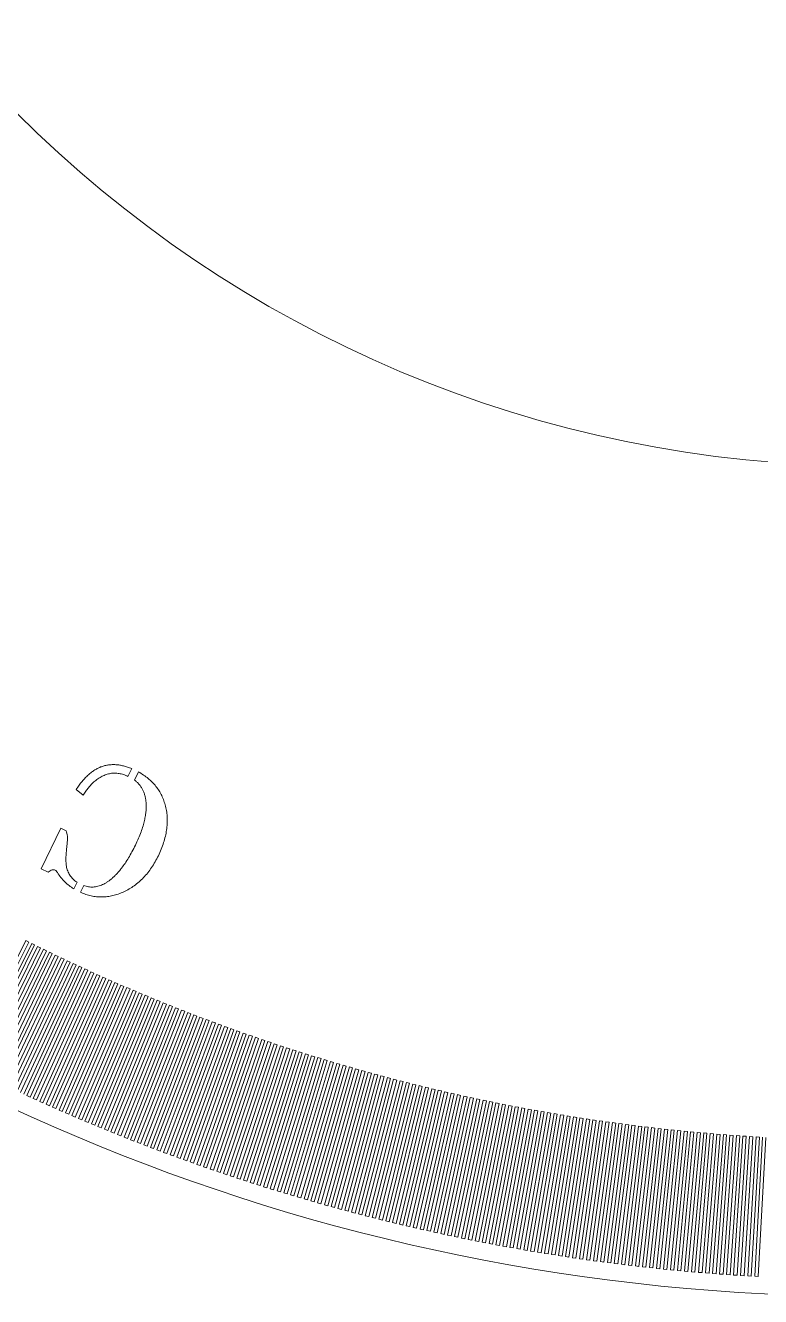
# Model space of a CAD drawing. Header units: millimetres. Extents: x -38 to 38, y -38 to 38.
# Drawn here: x -15.74 to -2.03, y -38 to -14.28 of the extents above; entities that cross this region are included whole.
import ezdxf

# ---------------------------------------------------------------- set-up
doc = ezdxf.new("R2010")
doc.units = ezdxf.units.MM

msp = doc.modelspace()

# ---------------------------------------------------------------- linework, layer by layer
at = {"color": 7, "linetype": 'Continuous', "lineweight": 15}
for p, q in [((-13.761, -28.147), (-13.83, -28.291)), ((-13.709, -28.361), (-13.635, -28.207)), ((-14.668, -28.639), (-14.795, -28.535)), ((-15.45, -30.015), (-15.085, -29.256)), ((-15.085, -29.256), (-14.982, -29.306)), ((-15.317, -30.079), (-15.45, -30.015)), ((-14.781, -30.266), (-14.84, -30.39)), ((-14.717, -30.455), (-14.656, -30.328)), ((-15.736, -31.356), (-16.902, -33.68)), ((-16.843, -33.709), (-15.681, -31.383)), ((-15.626, -31.41), (-16.785, -33.738)), ((-16.726, -33.768), (-15.572, -31.438)), ((-15.517, -31.465), (-16.667, -33.797)), ((-16.608, -33.826), (-15.462, -31.492)), ((-15.407, -31.519), (-16.549, -33.855)), ((-16.489, -33.883), (-15.352, -31.546)), ((-15.681, -31.383), (-15.736, -31.356)), ((-15.572, -31.438), (-15.626, -31.41)), ((-15.462, -31.492), (-15.517, -31.465)), ((-15.352, -31.546), (-15.407, -31.519)), ((-15.297, -31.572), (-16.43, -33.912)), ((-16.371, -33.941), (-15.242, -31.599)), ((-15.186, -31.626), (-16.312, -33.969)), ((-16.253, -33.998), (-15.131, -31.652)), ((-15.076, -31.678), (-16.193, -34.026)), ((-16.134, -34.054), (-15.021, -31.705)), ((-14.965, -31.731), (-16.074, -34.082)), ((-16.015, -34.11), (-14.91, -31.757)), ((-14.854, -31.783), (-15.955, -34.138)), ((-15.242, -31.599), (-15.297, -31.572)), ((-15.131, -31.652), (-15.186, -31.626)), ((-15.021, -31.705), (-15.076, -31.678)), ((-14.91, -31.757), (-14.965, -31.731)), ((-14.799, -31.809), (-14.854, -31.783)), ((-15.896, -34.166), (-14.799, -31.809)), ((-14.743, -31.835), (-15.836, -34.194)), ((-15.776, -34.221), (-14.688, -31.86)), ((-14.632, -31.886), (-15.717, -34.249)), ((-15.657, -34.276), (-14.576, -31.911)), ((-14.521, -31.937), (-15.597, -34.304)), ((-15.537, -34.331), (-14.465, -31.962)), ((-14.409, -31.987), (-15.477, -34.358)), ((-15.417, -34.385), (-14.353, -32.012)), ((-14.688, -31.86), (-14.743, -31.835)), ((-14.576, -31.911), (-14.632, -31.886)), ((-14.465, -31.962), (-14.521, -31.937)), ((-14.353, -32.012), (-14.409, -31.987)), ((-14.297, -32.037), (-15.357, -34.412)), ((-15.297, -34.438), (-14.241, -32.062)), ((-14.186, -32.087), (-15.237, -34.465)), ((-15.177, -34.492), (-14.129, -32.112)), ((-14.073, -32.136), (-15.116, -34.518)), ((-15.056, -34.544), (-14.017, -32.161)), ((-13.961, -32.185), (-14.996, -34.571)), ((-14.935, -34.597), (-13.905, -32.21)), ((-13.849, -32.234), (-14.875, -34.623)), ((-14.815, -34.649), (-13.792, -32.258)), ((-14.241, -32.062), (-14.297, -32.037)), ((-14.129, -32.112), (-14.186, -32.087)), ((-14.017, -32.161), (-14.073, -32.136)), ((-13.905, -32.21), (-13.961, -32.185)), ((-13.792, -32.258), (-13.849, -32.234)), ((-13.736, -32.282), (-14.754, -34.674)), ((-14.694, -34.7), (-13.68, -32.306)), ((-13.623, -32.33), (-14.633, -34.726)), ((-14.572, -34.751), (-13.567, -32.353)), ((-13.51, -32.377), (-14.512, -34.777)), ((-14.451, -34.802), (-13.454, -32.401)), ((-13.397, -32.424), (-14.39, -34.827)), ((-14.329, -34.852), (-13.341, -32.447)), ((-13.284, -32.471), (-14.269, -34.877)), ((-14.208, -34.902), (-13.227, -32.494)), ((-13.68, -32.306), (-13.736, -32.282)), ((-13.567, -32.353), (-13.623, -32.33)), ((-13.454, -32.401), (-13.51, -32.377)), ((-13.341, -32.447), (-13.397, -32.424)), ((-13.227, -32.494), (-13.284, -32.471)), ((-13.171, -32.517), (-14.147, -34.927)), ((-14.086, -34.951), (-13.114, -32.54)), ((-13.057, -32.563), (-14.025, -34.976)), ((-13.964, -35), (-13, -32.585)), ((-12.943, -32.608), (-13.903, -35.024)), ((-13.841, -35.049), (-12.886, -32.63)), ((-12.829, -32.653), (-13.78, -35.073)), ((-13.719, -35.097), (-12.772, -32.675)), ((-12.715, -32.697), (-13.658, -35.121)), ((-13.596, -35.144), (-12.658, -32.72)), ((-13.114, -32.54), (-13.171, -32.517)), ((-13, -32.585), (-13.057, -32.563)), ((-12.886, -32.63), (-12.943, -32.608)), ((-12.772, -32.675), (-12.829, -32.653)), ((-12.658, -32.72), (-12.715, -32.697)), ((-12.601, -32.742), (-13.535, -35.168)), ((-13.474, -35.192), (-12.544, -32.764)), ((-12.487, -32.785), (-13.412, -35.215)), ((-13.351, -35.239), (-12.43, -32.807)), ((-12.372, -32.829), (-13.289, -35.262)), ((-13.228, -35.285), (-12.315, -32.85)), ((-12.258, -32.872), (-13.166, -35.308)), ((-13.104, -35.331), (-12.2, -32.893)), ((-12.143, -32.914), (-13.043, -35.354)), ((-12.981, -35.376), (-12.085, -32.936)), ((-12.028, -32.957), (-12.919, -35.399)), ((-12.544, -32.764), (-12.601, -32.742)), ((-12.43, -32.807), (-12.487, -32.785)), ((-12.315, -32.85), (-12.372, -32.829)), ((-12.2, -32.893), (-12.258, -32.872)), ((-12.085, -32.936), (-12.143, -32.914)), ((-11.97, -32.978), (-12.028, -32.957)), ((-12.857, -35.422), (-11.97, -32.978)), ((-11.913, -32.998), (-12.796, -35.444)), ((-12.734, -35.466), (-11.855, -33.019)), ((-11.797, -33.04), (-12.672, -35.488)), ((-12.61, -35.51), (-11.74, -33.06)), ((-11.682, -33.081), (-12.548, -35.532)), ((-12.486, -35.554), (-11.624, -33.101)), ((-11.566, -33.121), (-12.424, -35.576)), ((-12.362, -35.598), (-11.509, -33.141)), ((-11.451, -33.161), (-12.299, -35.619)), ((-12.237, -35.64), (-11.393, -33.181)), ((-11.335, -33.201), (-12.175, -35.662)), ((-11.855, -33.019), (-11.913, -32.998)), ((-11.74, -33.06), (-11.797, -33.04)), ((-11.624, -33.101), (-11.682, -33.081)), ((-11.509, -33.141), (-11.566, -33.121)), ((-11.393, -33.181), (-11.451, -33.161)), ((-11.277, -33.221), (-11.335, -33.201)), ((-12.113, -35.683), (-11.277, -33.221)), ((-11.219, -33.241), (-12.05, -35.704)), ((-11.988, -35.725), (-11.161, -33.26)), ((-11.103, -33.28), (-11.926, -35.746)), ((-11.863, -35.767), (-11.045, -33.299)), ((-10.987, -33.318), (-11.801, -35.787)), ((-11.738, -35.808), (-10.929, -33.337)), ((-10.87, -33.356), (-11.676, -35.828)), ((-11.613, -35.849), (-10.812, -33.375)), ((-10.754, -33.394), (-11.551, -35.869)), ((-11.488, -35.889), (-10.695, -33.413)), ((-10.637, -33.431), (-11.425, -35.909)), ((-11.363, -35.929), (-10.579, -33.45)), ((-11.161, -33.26), (-11.219, -33.241)), ((-11.045, -33.299), (-11.103, -33.28)), ((-10.929, -33.337), (-10.987, -33.318)), ((-10.812, -33.375), (-10.87, -33.356)), ((-10.695, -33.413), (-10.754, -33.394)), ((-10.579, -33.45), (-10.637, -33.431)), ((-10.52, -33.468), (-11.3, -35.949)), ((-11.237, -35.968), (-10.462, -33.487)), ((-10.404, -33.505), (-11.175, -35.988)), ((-11.112, -36.007), (-10.345, -33.523)), ((-10.286, -33.541), (-11.049, -36.027)), ((-10.986, -36.046), (-10.228, -33.559)), ((-10.169, -33.577), (-10.923, -36.065)), ((-10.86, -36.084), (-10.111, -33.594)), ((-10.052, -33.612), (-10.797, -36.103)), ((-10.734, -36.122), (-9.993, -33.629)), ((-9.935, -33.647), (-10.671, -36.14)), ((-10.608, -36.159), (-9.876, -33.664)), ((-9.817, -33.681), (-10.545, -36.177)), ((-10.462, -33.487), (-10.52, -33.468)), ((-10.345, -33.523), (-10.404, -33.505)), ((-10.228, -33.559), (-10.286, -33.541)), ((-10.111, -33.594), (-10.169, -33.577)), ((-9.993, -33.629), (-10.052, -33.612)), ((-9.876, -33.664), (-9.935, -33.647)), ((-9.758, -33.698), (-9.817, -33.681)), ((-10.482, -36.196), (-9.758, -33.698)), ((-9.7, -33.715), (-10.418, -36.214)), ((-10.355, -36.232), (-9.641, -33.732)), ((-9.582, -33.749), (-10.292, -36.25)), ((-10.229, -36.268), (-9.523, -33.766)), ((-9.464, -33.782), (-10.165, -36.286)), ((-10.102, -36.304), (-9.405, -33.799)), ((-9.346, -33.815), (-10.039, -36.321)), ((-9.975, -36.339), (-9.287, -33.831)), ((-9.228, -33.847), (-9.912, -36.356)), ((-9.848, -36.373), (-9.169, -33.864)), ((-9.11, -33.879), (-9.785, -36.39)), ((-9.721, -36.407), (-9.051, -33.895)), ((-9.641, -33.732), (-9.7, -33.715)), ((-8.991, -33.911), (-9.658, -36.424)), ((-9.523, -33.766), (-9.582, -33.749)), ((-9.405, -33.799), (-9.464, -33.782)), ((-9.287, -33.831), (-9.346, -33.815)), ((-9.169, -33.864), (-9.228, -33.847)), ((-9.051, -33.895), (-9.11, -33.879)), ((-8.932, -33.927), (-8.991, -33.911)), ((-9.594, -36.441), (-8.932, -33.927)), ((-8.873, -33.942), (-9.531, -36.458)), ((-9.467, -36.474), (-8.814, -33.958)), ((-8.754, -33.973), (-9.403, -36.491)), ((-9.339, -36.507), (-8.695, -33.988)), ((-8.636, -34.003), (-9.276, -36.523)), ((-9.212, -36.539), (-8.576, -34.018)), ((-8.517, -34.033), (-9.148, -36.556)), ((-9.084, -36.571), (-8.458, -34.048)), ((-8.398, -34.063), (-9.021, -36.587)), ((-8.957, -36.603), (-8.339, -34.077)), ((-8.279, -34.092), (-8.893, -36.618)), ((-8.814, -33.958), (-8.873, -33.942)), ((-8.829, -36.634), (-8.22, -34.106)), ((-8.16, -34.121), (-8.765, -36.649)), ((-8.695, -33.988), (-8.754, -33.973)), ((-8.701, -36.665), (-8.101, -34.135)), ((-8.041, -34.149), (-8.637, -36.68)), ((-8.576, -34.018), (-8.636, -34.003)), ((-8.573, -36.695), (-7.981, -34.163)), ((-8.458, -34.048), (-8.517, -34.033)), ((-8.339, -34.077), (-8.398, -34.063)), ((-8.22, -34.106), (-8.279, -34.092)), ((-8.101, -34.135), (-8.16, -34.121)), ((-7.981, -34.163), (-8.041, -34.149)), ((-15.717, -34.249), (-15.657, -34.276)), ((-15.597, -34.304), (-15.537, -34.331)), ((-15.477, -34.358), (-15.417, -34.385)), ((-7.922, -34.177), (-8.509, -36.71)), ((-8.445, -36.724), (-7.862, -34.191)), ((-7.802, -34.204), (-8.381, -36.739)), ((-8.317, -36.754), (-7.743, -34.218)), ((-7.683, -34.231), (-8.252, -36.768)), ((-8.188, -36.782), (-7.623, -34.245)), ((-7.563, -34.258), (-8.124, -36.797)), ((-8.06, -36.811), (-7.504, -34.271)), ((-7.444, -34.284), (-7.995, -36.825)), ((-7.931, -36.839), (-7.384, -34.297)), ((-7.862, -34.191), (-7.922, -34.177)), ((-7.324, -34.31), (-7.867, -36.853)), ((-7.803, -36.866), (-7.264, -34.323)), ((-7.743, -34.218), (-7.802, -34.204)), ((-7.204, -34.335), (-7.738, -36.88)), ((-7.623, -34.245), (-7.683, -34.231)), ((-7.674, -36.893), (-7.144, -34.348)), ((-7.084, -34.36), (-7.609, -36.907)), ((-7.504, -34.271), (-7.563, -34.258)), ((-7.545, -36.92), (-7.024, -34.372)), ((-6.964, -34.385), (-7.481, -36.933)), ((-7.384, -34.297), (-7.444, -34.284)), ((-7.416, -36.946), (-6.904, -34.397)), ((-7.264, -34.323), (-7.324, -34.31)), ((-7.144, -34.348), (-7.204, -34.335)), ((-7.024, -34.372), (-7.084, -34.36)), ((-6.904, -34.397), (-6.964, -34.385)), ((-15.357, -34.412), (-15.297, -34.438)), ((-15.237, -34.465), (-15.177, -34.492)), ((-15.116, -34.518), (-15.056, -34.544)), ((-14.996, -34.571), (-14.935, -34.597)), ((-14.875, -34.623), (-14.815, -34.649)), ((-6.844, -34.409), (-7.352, -36.959)), ((-7.287, -36.972), (-6.784, -34.421)), ((-6.724, -34.432), (-7.222, -36.984)), ((-7.158, -36.997), (-6.664, -34.444)), ((-6.604, -34.456), (-7.093, -37.009)), ((-7.029, -37.022), (-6.544, -34.467)), ((-6.484, -34.478), (-6.964, -37.034)), ((-6.899, -37.046), (-6.423, -34.49)), ((-6.784, -34.421), (-6.844, -34.409)), ((-6.363, -34.501), (-6.835, -37.058)), ((-6.77, -37.07), (-6.303, -34.512)), ((-6.664, -34.444), (-6.724, -34.432)), ((-6.243, -34.523), (-6.705, -37.081)), ((-6.641, -37.093), (-6.182, -34.534)), ((-6.544, -34.467), (-6.604, -34.456)), ((-6.122, -34.545), (-6.576, -37.105)), ((-6.511, -37.116), (-6.062, -34.555)), ((-6.423, -34.49), (-6.484, -34.478)), ((-6.002, -34.566), (-6.446, -37.127)), ((-6.382, -37.139), (-5.941, -34.576)), ((-6.303, -34.512), (-6.363, -34.501)), ((-5.881, -34.586), (-6.317, -37.15)), ((-6.252, -37.161), (-5.821, -34.597)), ((-6.182, -34.534), (-6.243, -34.523)), ((-5.76, -34.607), (-6.187, -37.171)), ((-6.062, -34.555), (-6.122, -34.545)), ((-6.122, -37.182), (-5.7, -34.617)), ((-5.639, -34.627), (-6.057, -37.193)), ((-5.941, -34.576), (-6.002, -34.566)), ((-5.992, -37.203), (-5.579, -34.636)), ((-5.821, -34.597), (-5.881, -34.586)), ((-5.7, -34.617), (-5.76, -34.607)), ((-5.579, -34.636), (-5.639, -34.627)), ((-14.754, -34.674), (-14.694, -34.7)), ((-14.633, -34.726), (-14.572, -34.751)), ((-14.512, -34.777), (-14.451, -34.802)), ((-14.39, -34.827), (-14.329, -34.852)), ((-5.518, -34.646), (-5.927, -37.214)), ((-5.862, -37.224), (-5.458, -34.656)), ((-5.397, -34.665), (-5.797, -37.234)), ((-5.732, -37.244), (-5.337, -34.675)), ((-5.276, -34.684), (-5.667, -37.254)), ((-5.602, -37.264), (-5.216, -34.693)), ((-5.155, -34.702), (-5.537, -37.274)), ((-5.458, -34.656), (-5.518, -34.646)), ((-5.472, -37.283), (-5.095, -34.711)), ((-5.034, -34.72), (-5.407, -37.293)), ((-5.337, -34.675), (-5.397, -34.665)), ((-5.342, -37.302), (-4.974, -34.728)), ((-4.913, -34.737), (-5.277, -37.312)), ((-5.216, -34.693), (-5.276, -34.684)), ((-5.212, -37.321), (-4.852, -34.746)), ((-5.095, -34.711), (-5.155, -34.702)), ((-4.792, -34.754), (-5.147, -37.33)), ((-5.082, -37.339), (-4.731, -34.762)), ((-4.974, -34.728), (-5.034, -34.72)), ((-4.67, -34.771), (-5.016, -37.347)), ((-4.951, -37.356), (-4.61, -34.779)), ((-4.852, -34.746), (-4.913, -34.737)), ((-4.549, -34.787), (-4.886, -37.365)), ((-4.821, -37.373), (-4.488, -34.795)), ((-4.731, -34.762), (-4.792, -34.754)), ((-4.427, -34.802), (-4.756, -37.382)), ((-4.69, -37.39), (-4.367, -34.81)), ((-4.61, -34.779), (-4.67, -34.771)), ((-4.306, -34.818), (-4.625, -37.398)), ((-4.56, -37.406), (-4.245, -34.825)), ((-4.488, -34.795), (-4.549, -34.787)), ((-4.184, -34.832), (-4.494, -37.414)), ((-4.429, -37.422), (-4.124, -34.84)), ((-4.367, -34.81), (-4.427, -34.802)), ((-4.063, -34.847), (-4.364, -37.429)), ((-4.245, -34.825), (-4.306, -34.818)), ((-4.298, -37.437), (-4.002, -34.854)), ((-3.941, -34.861), (-4.233, -37.444)), ((-4.124, -34.84), (-4.184, -34.832)), ((-4.168, -37.452), (-3.88, -34.868)), ((-3.819, -34.874), (-4.102, -37.459)), ((-4.002, -34.854), (-4.063, -34.847)), ((-3.88, -34.868), (-3.941, -34.861)), ((-3.758, -34.881), (-3.819, -34.874)), ((-14.269, -34.877), (-14.208, -34.902)), ((-14.147, -34.927), (-14.086, -34.951)), ((-14.025, -34.976), (-13.964, -35)), ((-13.903, -35.024), (-13.841, -35.049)), ((-13.78, -35.073), (-13.719, -35.097)), ((-4.037, -37.466), (-3.758, -34.881)), ((-3.698, -34.887), (-3.972, -37.473)), ((-3.906, -37.48), (-3.637, -34.894)), ((-3.576, -34.9), (-3.841, -37.487)), ((-3.775, -37.493), (-3.515, -34.906)), ((-3.454, -34.912), (-3.71, -37.5)), ((-3.637, -34.894), (-3.698, -34.887)), ((-3.644, -37.506), (-3.393, -34.918)), ((-3.332, -34.924), (-3.579, -37.512)), ((-3.515, -34.906), (-3.576, -34.9)), ((-3.514, -37.519), (-3.271, -34.93)), ((-3.393, -34.918), (-3.454, -34.912)), ((-3.21, -34.936), (-3.448, -37.525)), ((-3.383, -37.531), (-3.149, -34.941)), ((-3.271, -34.93), (-3.332, -34.924)), ((-3.088, -34.947), (-3.317, -37.537)), ((-3.252, -37.542), (-3.027, -34.952)), ((-3.149, -34.941), (-3.21, -34.936)), ((-2.966, -34.957), (-3.186, -37.548)), ((-3.12, -37.553), (-2.905, -34.962)), ((-3.027, -34.952), (-3.088, -34.947)), ((-2.844, -34.967), (-3.055, -37.559)), ((-2.989, -37.564), (-2.783, -34.972)), ((-2.905, -34.962), (-2.966, -34.957)), ((-2.722, -34.977), (-2.924, -37.569)), ((-2.858, -37.574), (-2.661, -34.982)), ((-2.783, -34.972), (-2.844, -34.967)), ((-2.6, -34.986), (-2.793, -37.579)), ((-2.727, -37.584), (-2.539, -34.991)), ((-2.661, -34.982), (-2.722, -34.977)), ((-2.478, -34.995), (-2.661, -37.589)), ((-2.539, -34.991), (-2.6, -34.986)), ((-2.596, -37.593), (-2.417, -34.999)), ((-2.356, -35.004), (-2.53, -37.598)), ((-2.417, -34.999), (-2.478, -34.995)), ((-2.465, -37.602), (-2.295, -35.008)), ((-2.233, -35.012), (-2.399, -37.606)), ((-2.295, -35.008), (-2.356, -35.004)), ((-2.333, -37.611), (-2.172, -35.016)), ((-2.111, -35.019), (-2.268, -37.615)), ((-2.172, -35.016), (-2.233, -35.012)), ((-2.202, -37.618), (-2.05, -35.023)), ((-1.989, -35.026), (-2.136, -37.622)), ((-2.05, -35.023), (-2.111, -35.019)), ((-2.071, -37.626), (-1.928, -35.03)), ((-13.658, -35.121), (-13.596, -35.144)), ((-13.535, -35.168), (-13.474, -35.192)), ((-13.412, -35.215), (-13.351, -35.239)), ((-13.289, -35.262), (-13.228, -35.285)), ((-13.166, -35.308), (-13.104, -35.331)), ((-13.043, -35.354), (-12.981, -35.376)), ((-12.919, -35.399), (-12.857, -35.422)), ((-12.796, -35.444), (-12.734, -35.466)), ((-12.672, -35.488), (-12.61, -35.51)), ((-12.548, -35.532), (-12.486, -35.554)), ((-12.424, -35.576), (-12.362, -35.598)), ((-12.299, -35.619), (-12.237, -35.64)), ((-12.175, -35.662), (-12.113, -35.683)), ((-12.05, -35.704), (-11.988, -35.725)), ((-11.926, -35.746), (-11.863, -35.767)), ((-11.801, -35.787), (-11.738, -35.808)), ((-11.676, -35.828), (-11.613, -35.849)), ((-11.551, -35.869), (-11.488, -35.889)), ((-11.425, -35.909), (-11.363, -35.929)), ((-11.3, -35.949), (-11.237, -35.968)), ((-11.175, -35.988), (-11.112, -36.007)), ((-11.049, -36.027), (-10.986, -36.046)), ((-10.923, -36.065), (-10.86, -36.084)), ((-10.797, -36.103), (-10.734, -36.122)), ((-10.671, -36.14), (-10.608, -36.159)), ((-10.545, -36.177), (-10.482, -36.196)), ((-10.418, -36.214), (-10.355, -36.232)), ((-10.292, -36.25), (-10.229, -36.268)), ((-10.165, -36.286), (-10.102, -36.304)), ((-10.039, -36.321), (-9.975, -36.339)), ((-9.912, -36.356), (-9.848, -36.373)), ((-9.785, -36.39), (-9.721, -36.407)), ((-9.658, -36.424), (-9.594, -36.441)), ((-9.531, -36.458), (-9.467, -36.474)), ((-9.403, -36.491), (-9.339, -36.507)), ((-9.276, -36.523), (-9.212, -36.539)), ((-9.148, -36.556), (-9.084, -36.571)), ((-9.021, -36.587), (-8.957, -36.603)), ((-8.893, -36.618), (-8.829, -36.634)), ((-8.765, -36.649), (-8.701, -36.665)), ((-8.637, -36.68), (-8.573, -36.695)), ((-8.509, -36.71), (-8.445, -36.724)), ((-8.381, -36.739), (-8.317, -36.754)), ((-8.252, -36.768), (-8.188, -36.782)), ((-8.124, -36.797), (-8.06, -36.811)), ((-7.995, -36.825), (-7.931, -36.839)), ((-7.867, -36.853), (-7.803, -36.866)), ((-7.738, -36.88), (-7.674, -36.893)), ((-7.609, -36.907), (-7.545, -36.92)), ((-7.481, -36.933), (-7.416, -36.946)), ((-7.352, -36.959), (-7.287, -36.972)), ((-7.222, -36.984), (-7.158, -36.997)), ((-7.093, -37.009), (-7.029, -37.022)), ((-6.964, -37.034), (-6.899, -37.046)), ((-6.835, -37.058), (-6.77, -37.07)), ((-6.705, -37.081), (-6.641, -37.093)), ((-6.576, -37.105), (-6.511, -37.116)), ((-6.446, -37.127), (-6.382, -37.139)), ((-6.317, -37.15), (-6.252, -37.161)), ((-6.187, -37.171), (-6.122, -37.182)), ((-6.057, -37.193), (-5.992, -37.203)), ((-5.927, -37.214), (-5.862, -37.224)), ((-5.797, -37.234), (-5.732, -37.244)), ((-5.667, -37.254), (-5.602, -37.264)), ((-5.537, -37.274), (-5.472, -37.283)), ((-5.407, -37.293), (-5.342, -37.302)), ((-5.277, -37.312), (-5.212, -37.321)), ((-5.147, -37.33), (-5.082, -37.339)), ((-5.016, -37.347), (-4.951, -37.356)), ((-4.886, -37.365), (-4.821, -37.373)), ((-4.756, -37.382), (-4.69, -37.39)), ((-4.625, -37.398), (-4.56, -37.406)), ((-4.494, -37.414), (-4.429, -37.422)), ((-4.364, -37.429), (-4.298, -37.437)), ((-4.233, -37.444), (-4.168, -37.452)), ((-4.102, -37.459), (-4.037, -37.466)), ((-3.972, -37.473), (-3.906, -37.48)), ((-3.841, -37.487), (-3.775, -37.493)), ((-3.71, -37.5), (-3.644, -37.506)), ((-3.579, -37.512), (-3.514, -37.519)), ((-3.448, -37.525), (-3.383, -37.531)), ((-3.317, -37.537), (-3.252, -37.542)), ((-3.186, -37.548), (-3.12, -37.553)), ((-3.055, -37.559), (-2.989, -37.564)), ((-2.924, -37.569), (-2.858, -37.574)), ((-2.793, -37.579), (-2.727, -37.584)), ((-2.661, -37.589), (-2.596, -37.593)), ((-2.53, -37.598), (-2.465, -37.602)), ((-2.399, -37.606), (-2.333, -37.611)), ((-2.268, -37.615), (-2.202, -37.618)), ((-2.136, -37.622), (-2.071, -37.626))]:
    msp.add_line(p, q, dxfattribs=at)
for radius in [38, 22.5]:
    msp.add_circle((0, 0), radius, dxfattribs=at)
for points, knots in [([(-14.795, -28.535), (-14.777, -28.508), (-14.742, -28.456), (-14.686, -28.385), (-14.629, -28.32), (-14.571, -28.263), (-14.511, -28.213), (-14.45, -28.172), (-14.388, -28.136), (-14.325, -28.109), (-14.26, -28.089), (-14.193, -28.076), (-14.125, -28.071), (-14.055, -28.072), (-13.984, -28.08), (-13.91, -28.095), (-13.835, -28.117), (-13.786, -28.137), (-13.761, -28.147)], [0, 0, 0, 0, 0.078755, 0.15306, 0.223177, 0.290002, 0.352749, 0.413342, 0.471035, 0.527113, 0.582362, 0.637397, 0.692806, 0.750082, 0.808538, 0.869511, 0.933065, 1, 1, 1, 1]), ([(-13.83, -28.291), (-13.858, -28.279), (-13.911, -28.256), (-13.994, -28.236), (-14.075, -28.228), (-14.157, -28.235), (-14.237, -28.255), (-14.315, -28.289), (-14.393, -28.336), (-14.441, -28.376), (-14.466, -28.396)], [0, 0, 0, 0, 0.130249, 0.252368, 0.370679, 0.487479, 0.606067, 0.728644, 0.859542, 1, 1, 1, 1]), ([(-13.635, -28.207), (-13.603, -28.226), (-13.539, -28.263), (-13.453, -28.328), (-13.375, -28.399), (-13.307, -28.476), (-13.248, -28.56), (-13.198, -28.65), (-13.158, -28.747), (-13.139, -28.815), (-13.129, -28.849)], [0, 0, 0, 0, 0.132815, 0.261074, 0.385172, 0.506891, 0.628081, 0.749655, 0.873278, 1, 1, 1, 1]), ([(-14.466, -28.396), (-14.483, -28.412), (-14.519, -28.446), (-14.57, -28.504), (-14.621, -28.568), (-14.652, -28.615), (-14.668, -28.639)], [0, 0, 0, 0, 0.225481, 0.466914, 0.725494, 1, 1, 1, 1]), ([(-13.493, -28.774), (-13.496, -28.752), (-13.501, -28.709), (-13.514, -28.647), (-13.533, -28.589), (-13.557, -28.535), (-13.587, -28.485), (-13.622, -28.439), (-13.662, -28.397), (-13.693, -28.373), (-13.709, -28.361)], [0, 0, 0, 0, 0.137283, 0.26917, 0.395039, 0.516915, 0.63758, 0.756895, 0.877448, 1, 1, 1, 1]), ([(-13.95, -30.004), (-13.928, -29.975), (-13.882, -29.913), (-13.817, -29.81), (-13.753, -29.696), (-13.691, -29.574), (-13.634, -29.45), (-13.587, -29.331), (-13.548, -29.221), (-13.522, -29.119), (-13.504, -29.024), (-13.492, -28.935), (-13.488, -28.853), (-13.492, -28.8), (-13.493, -28.774)], [0, 0, 0, 0, 0.08337, 0.17396, 0.271552, 0.376896, 0.481467, 0.577434, 0.664123, 0.742693, 0.814376, 0.881171, 0.942643, 1, 1, 1, 1]), ([(-13.129, -28.849), (-13.121, -28.885), (-13.106, -28.956), (-13.096, -29.067), (-13.097, -29.179), (-13.109, -29.294), (-13.131, -29.41), (-13.164, -29.529), (-13.207, -29.65), (-13.244, -29.73), (-13.263, -29.771)], [0, 0, 0, 0, 0.115339, 0.231123, 0.349062, 0.469715, 0.594042, 0.723432, 0.858335, 1, 1, 1, 1]), ([(-14.982, -29.306), (-14.977, -29.322), (-14.967, -29.355), (-14.96, -29.412), (-14.959, -29.477), (-14.965, -29.547), (-14.973, -29.617), (-14.978, -29.682), (-14.983, -29.739), (-14.989, -29.804), (-14.99, -29.88), (-14.982, -29.938), (-14.979, -29.967)], [0, 0, 0, 0, 0.074112, 0.15914, 0.255467, 0.365583, 0.476021, 0.574256, 0.661116, 0.735102, 0.869042, 1, 1, 1, 1]), ([(-13.263, -29.771), (-13.282, -29.81), (-13.321, -29.886), (-13.388, -29.993), (-13.46, -30.092), (-13.538, -30.181), (-13.623, -30.261), (-13.712, -30.333), (-13.807, -30.395), (-13.875, -30.428), (-13.909, -30.445)], [0, 0, 0, 0, 0.137628, 0.269921, 0.397197, 0.521469, 0.642538, 0.762093, 0.880933, 1, 1, 1, 1]), ([(-15.189, -30.041), (-15.198, -30.038), (-15.217, -30.031), (-15.25, -30.037), (-15.284, -30.053), (-15.305, -30.07), (-15.317, -30.079)], [0, 0, 0, 0, 0.209099, 0.427358, 0.687789, 1, 1, 1, 1]), ([(-15.147, -30.086), (-15.153, -30.076), (-15.164, -30.058), (-15.182, -30.046), (-15.189, -30.041)], [0, 0, 0, 0, 0.581279, 1, 1, 1, 1]), ([(-14.84, -30.39), (-14.87, -30.371), (-14.93, -30.332), (-15.01, -30.26), (-15.084, -30.179), (-15.126, -30.118), (-15.147, -30.086)], [0, 0, 0, 0, 0.244107, 0.490209, 0.741094, 1, 1, 1, 1]), ([(-14.979, -29.967), (-14.976, -29.982), (-14.97, -30.013), (-14.955, -30.056), (-14.936, -30.098), (-14.913, -30.136), (-14.887, -30.173), (-14.856, -30.207), (-14.821, -30.239), (-14.794, -30.257), (-14.781, -30.266)], [0, 0, 0, 0, 0.127557, 0.251805, 0.373689, 0.494522, 0.616744, 0.740422, 0.868015, 1, 1, 1, 1]), ([(-14.656, -30.328), (-14.641, -30.333), (-14.613, -30.343), (-14.568, -30.352), (-14.524, -30.357), (-14.48, -30.357), (-14.436, -30.353), (-14.392, -30.344), (-14.347, -30.33), (-14.303, -30.312), (-14.259, -30.289), (-14.215, -30.262), (-14.17, -30.231), (-14.126, -30.194), (-14.082, -30.153), (-14.038, -30.108), (-13.993, -30.058), (-13.965, -30.023), (-13.95, -30.004)], [0, 0, 0, 0, 0.055366, 0.108631, 0.161731, 0.214491, 0.267468, 0.321321, 0.376508, 0.433512, 0.49277, 0.554672, 0.620047, 0.688216, 0.760331, 0.836218, 0.915632, 1, 1, 1, 1]), ([(-13.909, -30.445), (-13.942, -30.46), (-14.008, -30.488), (-14.11, -30.518), (-14.212, -30.537), (-14.314, -30.543), (-14.416, -30.54), (-14.517, -30.523), (-14.619, -30.496), (-14.684, -30.469), (-14.717, -30.455)], [0, 0, 0, 0, 0.1313686, 0.2575917, 0.3811923, 0.502441, 0.6235341, 0.7454497, 0.870853, 1, 1, 1, 1])]:
    msp.add_open_spline(points, degree=3, knots=knots, dxfattribs=at)

doc.saveas('drawing.dxf')
